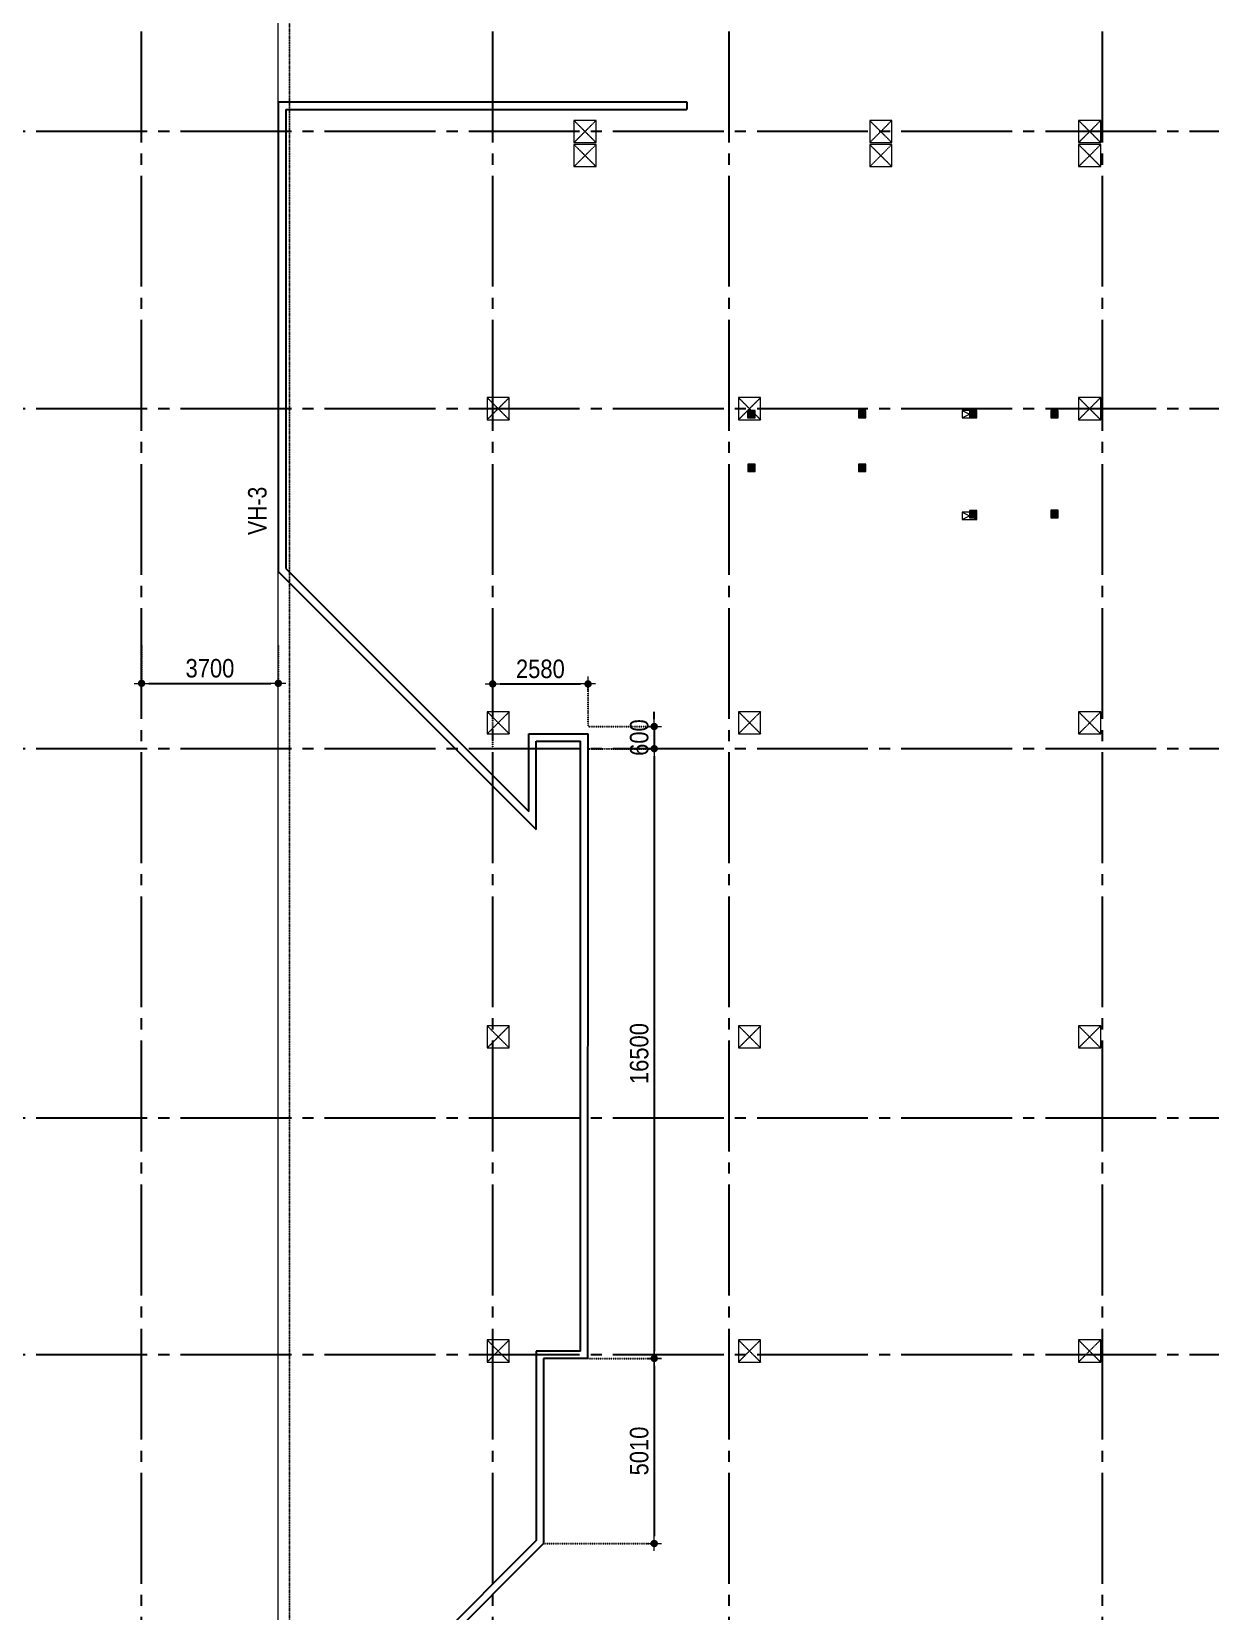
# Model space of a CAD drawing. Header units: millimetres. Extents: x -3973692 to -2843767, y 592734 to 838475.
# Drawn here: x -3522820 to -3490927, y 635485 to 678236 of the extents above; entities that cross this region are included whole.
import ezdxf
from ezdxf.enums import TextEntityAlignment as Align

# ---------------------------------------------------------------- set-up
doc = ezdxf.new("R2010")
doc.units = ezdxf.units.MM
doc.header["$MEASUREMENT"] = 0
doc.header["$PDMODE"] = 3
doc.header["$PDSIZE"] = -20
for name, pattern in [('CHG_XX_Cot_Tang 1$0$HIDDEN', [0.375, 0.25, -0.125]), ('CHG_XX_Cot_Tang 1$0$MB_Luoi truc$0$HTT Hidden 21', [3, 2, -1]), ('CHG_XX_Luoi truc$0$MB_Luoi truc$0$Center101', [13, 10, -1, 1, -1]), ('DIVIDE2', [15.875, 6.35, -3.175, 0, -3.175, 0, -3.175]), ('HIDDEN5', [2.8375, 1.25, -1.5875])]:
    doc.linetypes.add(name, pattern=pattern)
doc.layers.get('0').update_dxf_attribs({"lineweight": 9})
doc.layers.get('Defpoints').update_dxf_attribs({"color": 10, "lineweight": 0})
for name, color, linetype, lineweight in [("'S_General_Dim_1", 1, 'Continuous', 18), ("'S_General_Divide_3 Intermediate", 3, 'DIVIDE2', 40), ('CHG_XX_Cot_Tang 1$0$NS-Pier', 150, 'Continuous', 9), ('CHG_XX_Cot_Tang 1$0$S_Concrete_Cont_2 Normal', 2, 'Continuous', 13), ('TEXT', 7, 'Continuous', 15)]:
    doc.layers.add(name, color=color, linetype=linetype, lineweight=lineweight)
for name, color, linetype in [('CHG_XX_Cot_Tang 1$0$mb_cot tang 1-3$0$Concrete Line', 6, 'Continuous'), ('CHG_XX_Cot_Tang 1$0$Vach VH3', 3, 'Continuous'), ('CHG_XX_Luoi truc$0$Grid', 34, 'Continuous'), ('CHG_XX_Luoi truc$0$Grid Line', 251, 'CHG_XX_Luoi truc$0$MB_Luoi truc$0$Center101')]:
    doc.layers.add(name, color=color, linetype=linetype)
doc.styles.add('arial', font='arial.ttf', dxfattribs={"width": 0.85})
doc.styles.add('CHG_XX_Luoi truc$0$MB_Luoi truc$0$Grid A-F$0$VNI-HelveCB', font='')
doc.styles.add('TTP-HelCon', font='')
doc.styles.get('CHG_XX_Luoi truc$0$MB_Luoi truc$0$Grid A-F$0$VNI-HelveCB').set_extended_font_data('VNI-Helve-Condense', bold=True)
doc.styles.get('TTP-HelCon').set_extended_font_data('VNI-Helve-Condense')
doc.dimstyles.new('200', dxfattribs={"dimscale": 200, "dimtxt": 2.5, "dimasz": 1, "dimexe": 0, "dimexo": 0, "dimgap": 0.75, "dimtad": 1, "dimdec": 0, "dimrnd": 10, "dimzin": 9, "dimdsep": 46, "dimtxsty": 'arial', "dimblk1": 'DIMDOT', "dimblk2": 'DIMDOT', "dimsah": 1, "dimcen": 2, "dimdle": 3, "dimclre": 8, "dimclrt": 2, "dimadec": 0, "dimazin": 0, "dimtfac": 1, "dimtdec": 0, "dimtix": 1, "dimtmove": 2, "dimatfit": 3, "dimldrblk": 'DIMPIJL', "dimfxl": 1, "dimtvp": 1.8, "dimtolj": 1, "dimtzin": 0, "dimarcsym": 0})

# ---------------------------------------------------------------- blocks, each defined once
blk = doc.blocks.new('CHG_XX_Cot_Tang 1$0$HoBoi_C600x600')
at = {"layer": 'CHG_XX_Cot_Tang 1$0$NS-Pier', "linetype": 'CHG_XX_Cot_Tang 1$0$MB_Luoi truc$0$HTT Hidden 21'}
for p, q in [((300, 300), (-300, -300)), ((-300, 300), (300, -300))]:
    blk.add_line(p, q, dxfattribs=at)
at = {"layer": 'CHG_XX_Cot_Tang 1$0$NS-Pier'}
blk.add_lwpolyline([(300, -300), (300, 300), (-300, 300), (-300, -300)], close=True, dxfattribs=at)
blk = doc.blocks.new('CHG_XX_Cot_Tang 1$0$cot thong gio')
at = {"layer": 'CHG_XX_Cot_Tang 1$0$S_Concrete_Cont_2 Normal', "color": 3, "ltscale": 0.8}
blk.add_lwpolyline([(-100, -70), (100, -70), (100, 130), (-100, 130)], close=True, dxfattribs=at)
blk.add_solid([(-100, 130), (-100, -70), (100, 130), (100, -70)], dxfattribs=at)
blk = doc.blocks.new('*U2841')
at = {"layer": 'CHG_XX_Luoi truc$0$Grid Line'}
blk.add_line((0, 0), (0, 608), dxfattribs=at)
at = {"layer": 'CHG_XX_Luoi truc$0$Grid', "lineweight": -2, "style": 'CHG_XX_Luoi truc$0$MB_Luoi truc$0$Grid A-F$0$VNI-HelveCB'}
for tag, p in [('GRIDSUB', (0, 617)), ('GRID', (0, -9))]:
    blk.add_attdef(tag, text='', height=5, dxfattribs=at).set_placement(p, align=Align.MIDDLE)
blk = doc.blocks.new('*U2843')
at = {"layer": 'CHG_XX_Luoi truc$0$Grid Line'}
blk.add_line((0, 0), (0, 438), dxfattribs=at)
at = {"layer": 'CHG_XX_Luoi truc$0$Grid', "lineweight": -2, "style": 'CHG_XX_Luoi truc$0$MB_Luoi truc$0$Grid A-F$0$VNI-HelveCB'}
for tag, p in [('GRIDSUB', (0, 447)), ('GRID', (0, -9))]:
    blk.add_attdef(tag, text='', height=5, dxfattribs=at).set_placement(p, align=Align.MIDDLE)
blk = doc.blocks.new('CHG_XX_Luoi truc')
at = {"layer": 'CHG_XX_Luoi truc$0$Grid', "xscale": 300, "yscale": 300, "zscale": 300}
for p in [(28650, -12747), (38150, -12747), (44550, -12747), (54650, -12747)]:
    blk.add_blockref('*U2841', p, dxfattribs=at)
at = {"layer": 'CHG_XX_Luoi truc$0$Grid', "xscale": 300.0000000000013, "yscale": 300.0000000000013, "zscale": 300.0000000000013, "rotation": 90}
for p in [(110703, 65550), (110703, 58050), (110703, 48850), (110703, 38850), (110703, 32450)]:
    blk.add_blockref('*U2843', p, dxfattribs=at)
blk = doc.blocks.new('CHG_XX_Cot_Tang 1')
at = {"layer": 'CHG_XX_Cot_Tang 1$0$NS-Pier'}
for p, q in [((50848.5, 58000), (51248.5, 57800)), ((50848.5, 57800), (51248.5, 58000)), ((50848.5, 55250), (51248.5, 55050)), ((50848.5, 55050), (51248.5, 55250))]:
    blk.add_line(p, q, dxfattribs=at)
at = {"layer": 'CHG_XX_Cot_Tang 1$0$NS-Pier', "linetype": 'Continuous', "ltscale": 5}
blk.add_lwpolyline([(-300, 85450), (-10900, 85450), (-10900, 163400), (99639.2, 163400), (106050, 158254.3), (106050, -6022), (103575.5, -9000), (32350, -9000), (32350, 84050), (-300, 84050)], close=True, dxfattribs=at)
at = {"layer": 'CHG_XX_Cot_Tang 1$0$NS-Pier', "linetype": 'CHG_XX_Cot_Tang 1$0$HIDDEN', "ltscale": 5}
blk.add_lwpolyline([(32650, 84350), (0, 84350), (0, 85750), (-10600, 85750), (-10600, 163100), (99533.7, 163100), (105750, 158110.4), (105750, -5913.6), (103434.7, -8700), (32650, -8700), (32650, 84350), (32650, -8700), (103404.7, -8700)], dxfattribs=at)
at = {"layer": 'CHG_XX_Cot_Tang 1$0$NS-Pier'}
for points in [[(50848.5, 58000), (50848.5, 57800), (51248.5, 57800), (51248.5, 58000)], [(50848.5, 55250), (50848.5, 55050), (51248.5, 55050), (51248.5, 55250)]]:
    blk.add_lwpolyline(points, close=True, dxfattribs=at)
at = {"layer": 'CHG_XX_Cot_Tang 1$0$Vach VH3'}
for p, q in [((32350, 66350), (32350, 53646.9)), ((32350, 66349.8), (43400, 66349.8)), ((43400, 66349.8), (43400, 66149.8)), ((32550, 66149.8), (32550, 53729.7)), ((32550, 66149.8), (43400, 66149.8)), ((32350, 53646.9), (39330, 46666.9)), ((32550, 53729.7), (39130, 47149.7)), ((39130, 49250), (40730, 49250)), ((39130, 47149.7), (39130, 49250)), ((40727.7, 32348.5), (40730, 49250)), ((39330, 49050), (40530, 49050)), ((39330, 46666.9), (39330, 49050)), ((40530, 32548.5), (40530, 49050)), ((40530, 32548.5), (39329, 32548.5)), ((39329, 32548.5), (39329, 27422.6)), ((39529, 32348.5), (39529, 27339.8)), ((40727.7, 32348.5), (39529, 32348.5)), ((39329, 27422.6), (32350, 20443.7)), ((39529, 27339.8), (32550, 20360.8))]:
    blk.add_line(p, q, dxfattribs=at)
at = {"layer": 'CHG_XX_Cot_Tang 1$0$mb_cot tang 1-3$0$Concrete Line'}
for p in [(40650, 65550), (48650, 65550), (54300, 65550), (40650, 64900), (48650, 64900), (54300, 64900), (38300, 58050), (45100, 58050), (54300, 58050), (38300, 49550), (45100, 49550), (54300, 49550), (38300, 41050), (45100, 41050), (54300, 41050), (38300, 32550), (45100, 32550), (54300, 32550)]:
    blk.add_blockref('CHG_XX_Cot_Tang 1$0$HoBoi_C600x600', p, dxfattribs=at)
at = {"layer": 'CHG_XX_Cot_Tang 1$0$NS-Pier'}
blk.add_blockref('CHG_XX_Luoi truc', (0, 0), dxfattribs=at)
at = {"layer": 'CHG_XX_Cot_Tang 1$0$S_Concrete_Cont_2 Normal'}
for p in [(45148.3, 57870), (48148.3, 57870), (51148.3, 57870), (53350, 57870.7), (45150, 56420), (48150, 56420), (51148.5, 55169.4), (53350, 55169.7)]:
    blk.add_blockref('CHG_XX_Cot_Tang 1$0$cot thong gio', p, dxfattribs=at)
blk = doc.blocks.new('DIMDOT')
for p, q in [((1, 0), (-1, 0)), ((0, -1), (0, 1))]:
    blk.add_line(p, q)
at = {"const_width": 0.5}
blk.add_lwpolyline([(-0.25, 0, 1), (0.25, 0, 1)], format="xyb", close=True, dxfattribs=at)
blk = doc.blocks.new('*D2369')
at = {"layer": "'S_General_Dim_1", "color": 8, "linetype": 'HIDDEN5', "lineweight": -2, "transparency": 16777216}
for p, q in [((-3510345, 658831), (-3510345, 660583)), ((-3507765, 659431), (-3507765, 660583))]:
    blk.add_line(p, q, dxfattribs=at)
at = {"layer": "'S_General_Dim_1", "color": 0, "lineweight": -2, "transparency": 16777216}
blk.add_line((-3510145, 660583), (-3507965, 660583), dxfattribs=at)
at = {"layer": 'Defpoints', "color": 0, "transparency": 16777216}
for p in [(-3507765, 660583), (-3507765, 659431), (-3510345, 658831)]:
    blk.add_point(p, dxfattribs=at)
at = {"layer": "'S_General_Dim_1", "color": 0, "lineweight": -2, "transparency": 16777216, "xscale": 200, "yscale": 200, "zscale": 200, "rotation": 180}
blk.add_blockref('DIMDOT', (-3510345, 660583), dxfattribs=at)
at = {"layer": "'S_General_Dim_1", "color": 0, "lineweight": -2, "transparency": 16777216, "xscale": 200, "yscale": 200, "zscale": 200}
blk.add_blockref('DIMDOT', (-3507765, 660583), dxfattribs=at)
at = {"layer": "'S_General_Dim_1", "color": 2, "transparency": 16777216, "insert": (-3509055, 660988), "char_height": 500, "attachment_point": 5, "style": 'arial'}
blk.add_mtext('\\A1;2580', dxfattribs=at)
blk = doc.blocks.new('DIMPIJL')
at = {"linetype": 'ByBlock'}
blk.add_solid([(-2.5, 0.42), (-2.5, -0.42), (0, 0)], dxfattribs=at)
blk = doc.blocks.new('*D2370')
at = {"layer": "'S_General_Dim_1", "color": 8, "linetype": 'HIDDEN5', "lineweight": -2, "transparency": 16777216}
for p, q in [((-3519845, 661631), (-3519845, 660599)), ((-3516145, 661631), (-3516145, 660599))]:
    blk.add_line(p, q, dxfattribs=at)
at = {"layer": "'S_General_Dim_1", "color": 0, "lineweight": -2, "transparency": 16777216}
blk.add_line((-3519645, 660599), (-3516345, 660599), dxfattribs=at)
at = {"layer": 'Defpoints', "color": 0, "transparency": 16777216}
for p in [(-3519845, 661631), (-3516145, 661631), (-3516145, 660599)]:
    blk.add_point(p, dxfattribs=at)
at = {"layer": "'S_General_Dim_1", "color": 0, "lineweight": -2, "transparency": 16777216, "xscale": 200, "yscale": 200, "zscale": 200, "rotation": 180}
blk.add_blockref('DIMDOT', (-3519845, 660599), dxfattribs=at)
at = {"layer": "'S_General_Dim_1", "color": 0, "lineweight": -2, "transparency": 16777216, "xscale": 200, "yscale": 200, "zscale": 200}
blk.add_blockref('DIMDOT', (-3516145, 660599), dxfattribs=at)
at = {"layer": "'S_General_Dim_1", "color": 2, "transparency": 16777216, "insert": (-3517995, 661004), "char_height": 500, "attachment_point": 5, "style": 'arial'}
blk.add_mtext('\\A1;3700', dxfattribs=at)
blk = doc.blocks.new('*D2502')
at = {"layer": "'S_General_Dim_1", "color": 0, "lineweight": -2, "transparency": 16777216}
for p, q in [((-3505974, 659631), (-3505974, 659831)), ((-3505974, 659431), (-3505974, 658831)), ((-3505974, 658631), (-3505974, 658431))]:
    blk.add_line(p, q, dxfattribs=at)
at = {"layer": "'S_General_Dim_1", "color": 8, "linetype": 'HIDDEN5', "lineweight": -2, "transparency": 16777216}
for p, q in [((-3507765, 659431), (-3505974, 659431)), ((-3507765, 658831), (-3505974, 658831))]:
    blk.add_line(p, q, dxfattribs=at)
at = {"layer": 'Defpoints', "color": 0, "transparency": 16777216}
for p in [(-3507765, 659431), (-3507765, 658831), (-3505974, 658831)]:
    blk.add_point(p, dxfattribs=at)
at = {"layer": "'S_General_Dim_1", "color": 0, "lineweight": -2, "transparency": 16777216, "xscale": 200, "yscale": 200, "zscale": 200}
for p, rotation in [((-3505974, 659431), 270), ((-3505974, 658831), 90)]:
    blk.add_blockref('DIMDOT', p, dxfattribs=dict(at, rotation=rotation))
at = {"layer": "'S_General_Dim_1", "color": 2, "transparency": 16777216, "insert": (-3506380, 659131), "char_height": 500, "attachment_point": 5, "rotation": 90, "style": 'arial'}
blk.add_mtext('\\A1;600', dxfattribs=at)
blk = doc.blocks.new('*D2503')
at = {"layer": "'S_General_Dim_1", "color": 8, "linetype": 'HIDDEN5', "lineweight": -2, "transparency": 16777216}
for p, q in [((-3507765, 658831), (-3505974, 658831)), ((-3507768, 642330), (-3505974, 642330))]:
    blk.add_line(p, q, dxfattribs=at)
at = {"layer": "'S_General_Dim_1", "color": 0, "lineweight": -2, "transparency": 16777216}
blk.add_line((-3505974, 658631), (-3505974, 642530), dxfattribs=at)
at = {"layer": 'Defpoints', "color": 0, "transparency": 16777216}
for p in [(-3507765, 658831), (-3507768, 642330), (-3505974, 642330)]:
    blk.add_point(p, dxfattribs=at)
at = {"layer": "'S_General_Dim_1", "color": 0, "lineweight": -2, "transparency": 16777216, "xscale": 200, "yscale": 200, "zscale": 200}
for p, rotation in [((-3505974, 658831), 90), ((-3505974, 642330), 270)]:
    blk.add_blockref('DIMDOT', p, dxfattribs=dict(at, rotation=rotation))
at = {"layer": "'S_General_Dim_1", "color": 2, "transparency": 16777216, "insert": (-3506380, 650580), "char_height": 500, "attachment_point": 5, "rotation": 90, "style": 'arial'}
blk.add_mtext('\\A1;16500', dxfattribs=at)
blk = doc.blocks.new('*D2504')
at = {"layer": "'S_General_Dim_1", "color": 8, "linetype": 'HIDDEN5', "lineweight": -2, "transparency": 16777216}
for p, q in [((-3507768, 642330), (-3505974, 642330)), ((-3508966, 637321), (-3505974, 637321))]:
    blk.add_line(p, q, dxfattribs=at)
at = {"layer": "'S_General_Dim_1", "color": 0, "lineweight": -2, "transparency": 16777216}
blk.add_line((-3505974, 642130), (-3505974, 637521), dxfattribs=at)
at = {"layer": 'Defpoints', "color": 0, "transparency": 16777216}
for p in [(-3507768, 642330), (-3508966, 637321), (-3505974, 637321)]:
    blk.add_point(p, dxfattribs=at)
at = {"layer": "'S_General_Dim_1", "color": 0, "lineweight": -2, "transparency": 16777216, "xscale": 200, "yscale": 200, "zscale": 200}
for p, rotation in [((-3505974, 642330), 90), ((-3505974, 637321), 270)]:
    blk.add_blockref('DIMDOT', p, dxfattribs=dict(at, rotation=rotation))
at = {"layer": "'S_General_Dim_1", "color": 2, "transparency": 16777216, "insert": (-3506380, 639825), "char_height": 500, "attachment_point": 5, "rotation": 90, "style": 'arial'}
blk.add_mtext('\\A1;5010', dxfattribs=at)

msp = doc.modelspace()

# ---------------------------------------------------------------- block references
at = {"layer": "'S_General_Divide_3 Intermediate"}
msp.add_blockref('CHG_XX_Cot_Tang 1', (-3548495.2, 609981), dxfattribs=at)

# ---------------------------------------------------------------- texts
at = {"layer": 'TEXT', "color": 3, "style": 'TTP-HelCon'}
msp.add_text('VH-3', height=500, rotation=90, dxfattribs=at).set_placement((-3516463.5, 664614))

# ---------------------------------------------------------------- dimensions: what is measured, and where the dimension line sits
at = {"layer": "'S_General_Dim_1"}
for base, p1, p2, picture, middle in [((-3516145.2, 660598.6), (-3519845.2, 661631.2), (-3516145.2, 661631.2), '*D2370', (-3517995.2, 661004)), ((-3507765.2, 660582.8), (-3510345.2, 658831), (-3507765.2, 659431), '*D2369', (-3509055.2, 660988.1))]:
    dim = msp.add_linear_dim(base=base, p1=p1, p2=p2, dimstyle='200', dxfattribs=at)
    dim.commit()
    dim.dimension.update_dxf_attribs({"geometry": picture, "text_midpoint": middle})
for base, p1, p2, picture, middle in [((-3505974.2, 658831), (-3507765.2, 659431), (-3507765.2, 658831), '*D2502', (-3506379.5, 659131)), ((-3505974.24, 642329.5005), (-3507765.1711, 658831.0114), (-3507767.521, 642329.5005), '*D2503', (-3506379.5265, 650580.256)), ((-3505974.2, 637320.8), (-3507767.5, 642329.5), (-3508966.2, 637320.8), '*D2504', (-3506379.5, 639825.2))]:
    dim = msp.add_linear_dim(base=base, p1=p1, p2=p2, angle=90, dimstyle='200', dxfattribs=at)
    dim.commit()
    dim.dimension.update_dxf_attribs({"geometry": picture, "text_midpoint": middle})

doc.saveas('drawing.dxf')
